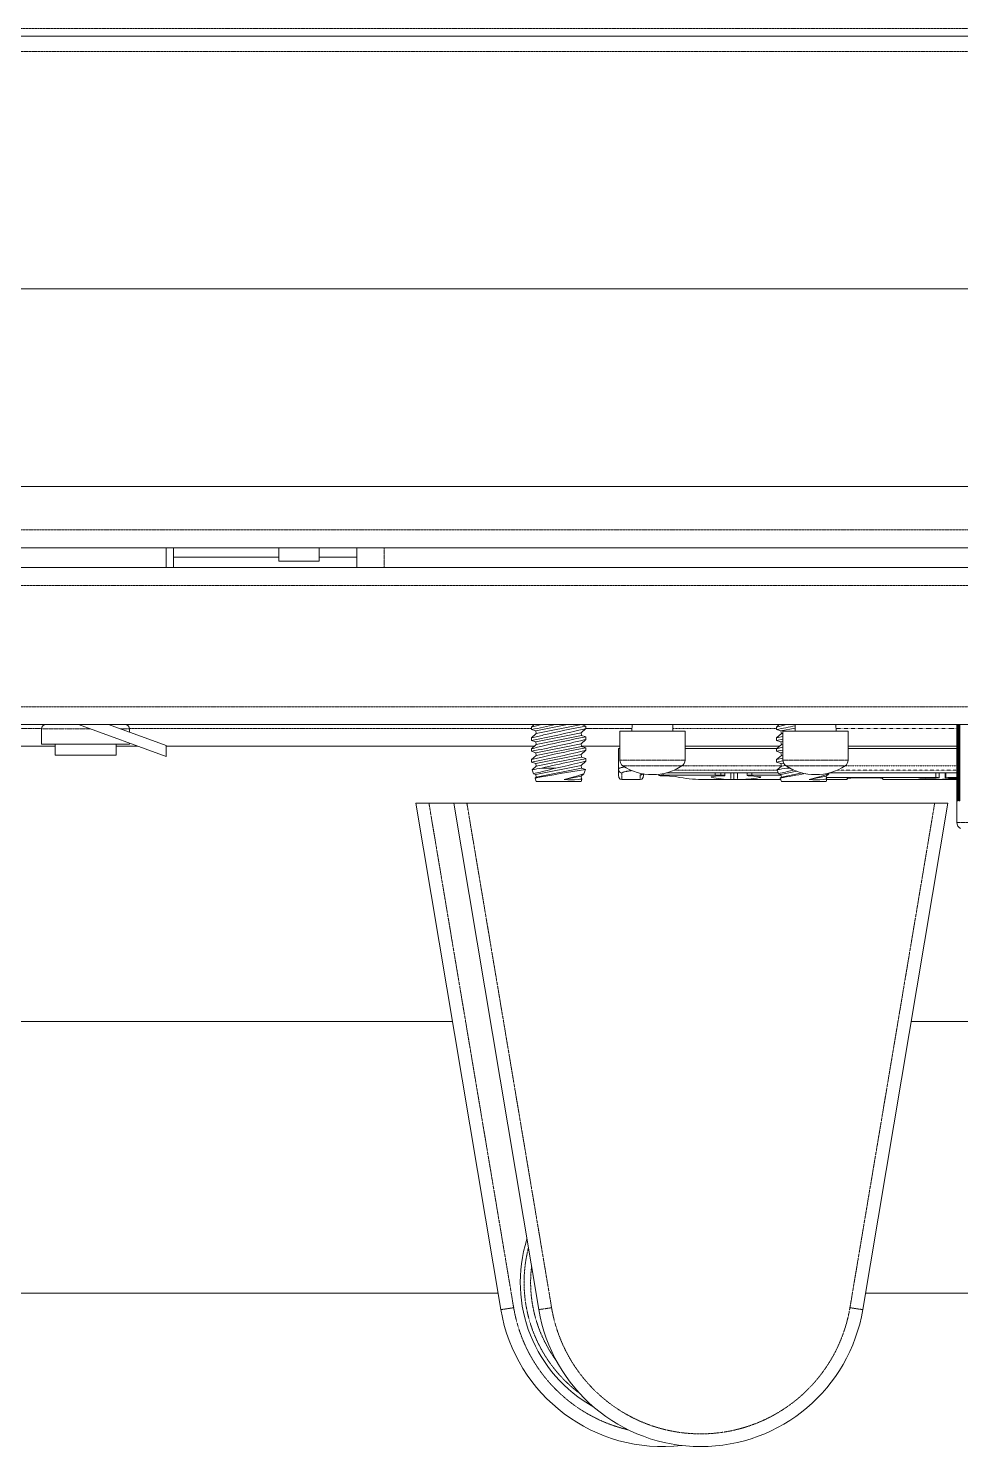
# Model space of a CAD drawing. Header units: millimetres. Extents: x 60499 to 556746, y 248297 to 497145.
# Drawn here: x 336745 to 340345, y 472397 to 477875 of the extents above; entities that cross this region are included whole.
import ezdxf

# ---------------------------------------------------------------- set-up
doc = ezdxf.new("R2010")
doc.units = ezdxf.units.MM
doc.linetypes.add('PHANTOM', pattern=[20, 10, -2, 2, -2, 2, -2])

msp = doc.modelspace()

# ---------------------------------------------------------------- linework, layer by layer
at = {"color": 7, "linetype": 'PHANTOM', "lineweight": 13, "ltscale": 0.03937}
for p, q in [((352056.7, 477874.7), (328928, 477874.7)), ((328954.1, 477785.2), (352030.7, 477785.2)), ((346819.7, 475937.6), (334219.8, 475937.6)), ((328552.3, 475723), (352487.2, 475723)), ((328132.4, 475254.4), (352907.1, 475254.4)), ((337135.2, 475171), (338687.9, 475171)), ((338291.8, 474881.8), (338619, 472933.5)), ((338438.3, 474881.8), (338765.5, 472933.5)), ((340245, 474881.8), (339917.8, 472933.5))]:
    msp.add_line(p, q, dxfattribs=at)
at = {"color": 7, "lineweight": 13, "ltscale": 0.03937}
for p, q in [((328928, 477844.9), (352056.7, 477844.9)), ((328300.4, 476868.9), (352655.2, 476868.9)), ((328300.4, 476104.7), (352655.2, 476104.7)), ((346819.7, 475868.3), (334219.8, 475868.3)), ((328552.3, 475791.8), (352487.2, 475791.8)), ((328132.4, 475185.5), (352907.1, 475185.5)), ((337277.2, 475102.1), (338699.1, 475102.1)), ((338240.9, 474881.8), (338569.4, 472926.2)), ((338387.3, 474881.8), (338715.8, 472926.2)), ((338438.3, 474881.8), (340245, 474881.8)), ((340295.9, 474881.8), (339967.5, 472926.2)), ((338382.5, 474038.8), (335918.7, 474038.8)), ((340917.2, 474038.8), (340154.4, 474038.8)), ((338558.8, 472989), (329155.5, 472989)), ((341093.5, 472989), (339978, 472989))]:
    msp.add_line(p, q, dxfattribs=at)
at = {"color": 7, "lineweight": 13, "ltscale": 0.002275}
for p, q in [((337277.2, 475791.8), (337277.2, 475868.3)), ((337305.3, 475791.8), (337305.3, 475868.3)), ((338013.7, 475791.8), (338013.7, 475868.3))]:
    msp.add_line(p, q, dxfattribs=at)
at = {"color": 7, "lineweight": 13, "ltscale": 0.012117}
msp.add_line((337712.4, 475832.5), (337305.3, 475832.5), dxfattribs=at)
at = {"color": 7, "lineweight": 13, "ltscale": 0.00155}
for p, q in [((337712.4, 475816.2), (337712.4, 475868.3)), ((337867.7, 475816.2), (337867.7, 475868.3)), ((337868.3, 475816.2), (337868.3, 475868.3))]:
    msp.add_line(p, q, dxfattribs=at)
at = {"color": 7, "lineweight": 13, "ltscale": 0.004625}
msp.add_line((337867.7, 475816.2), (337712.4, 475816.2), dxfattribs=at)
at = {"color": 7, "lineweight": 13, "ltscale": 1.59196e-05}
msp.add_line((337868.3, 475816.2), (337867.8, 475816.2), dxfattribs=at)
at = {"color": 7, "lineweight": 13, "ltscale": 0.004329}
msp.add_line((338013.7, 475832.5), (337868.3, 475832.5), dxfattribs=at)
at = {"color": 7, "linetype": 'PHANTOM', "lineweight": 13, "ltscale": 0.002275}
msp.add_line((338118.7, 475791.8), (338118.7, 475868.3), dxfattribs=at)
at = {"color": 7, "linetype": 'PHANTOM', "lineweight": 13, "ltscale": 0.003424}
msp.add_line((336681.1, 475171), (336796.1, 475171), dxfattribs=at)
at = {"color": 7, "linetype": 'PHANTOM', "lineweight": 13, "ltscale": 0.002629}
msp.add_line((336796, 475169), (336884.3, 475169), dxfattribs=at)
at = {"color": 7, "lineweight": 13, "ltscale": 0.001758}
msp.add_line((336796, 475169), (336796, 475109.9), dxfattribs=at)
at = {"color": 7, "linetype": 'PHANTOM', "lineweight": 13, "ltscale": 0.002969}
msp.add_line((336884.3, 475169), (336984, 475169), dxfattribs=at)
at = {"color": 7, "lineweight": 13, "ltscale": 0.010725}
msp.add_line((337277.2, 475062.3), (336938.7, 475185.5), dxfattribs=at)
at = {"color": 7, "lineweight": 13, "ltscale": 0.00707}
msp.add_line((337277.2, 475104.3), (337054, 475185.5), dxfattribs=at)
at = {"color": 7, "linetype": 'PHANTOM', "lineweight": 13, "ltscale": 0.001067}
msp.add_line((337099.4, 475169), (337135.3, 475169), dxfattribs=at)
at = {"color": 7, "lineweight": 13, "ltscale": 0.000388438}
msp.add_line((337135.3, 475169), (337135.3, 475155.9), dxfattribs=at)
at = {"color": 7, "lineweight": 13, "ltscale": 0.000417473}
for p, q in [((338698.4, 475185.5), (338687.8, 475176.2)), ((339644.9, 475185.5), (339634.3, 475176.2))]:
    msp.add_line(p, q, dxfattribs=at)
at = {"color": 7, "lineweight": 13, "ltscale": 0.000287274}
for p, q in [((338687.8, 475176.2), (338687.8, 475166.6)), ((338897.8, 475180), (338897.8, 475170.3)), ((339634.3, 475176.2), (339634.3, 475166.6)), ((338687.8, 475134.2), (338687.8, 475124.6)), ((339634.3, 475134.2), (339634.3, 475124.6)), ((338687.8, 475092.2), (338687.8, 475082.6)), ((339634.3, 475092.2), (339634.3, 475082.6))]:
    msp.add_line(p, q, dxfattribs=at)
at = {"color": 7, "lineweight": 13, "ltscale": 0.000522491}
for p, q in [((338704.5, 475160.9), (338687.8, 475166.6)), ((338881.2, 475185.6), (338897.8, 475180)), ((339650.9, 475160.9), (339634.3, 475166.6)), ((338704.5, 475119), (338687.8, 475124.6)), ((339650.9, 475119), (339634.3, 475124.6)), ((338704.5, 475077), (338687.8, 475082.6)), ((339650.9, 475077), (339634.3, 475082.6))]:
    msp.add_line(p, q, dxfattribs=at)
at = {"color": 7, "lineweight": 13, "ltscale": 0.003725}
msp.add_line((338827.2, 475185.5), (338704.5, 475160.9), dxfattribs=at)
at = {"color": 7, "lineweight": 13, "ltscale": 0.000312445}
for p, q in [((338706.5, 475150.7), (338704.5, 475160.9)), ((339653, 475150.7), (339650.9, 475160.9)), ((338706.5, 475108.7), (338704.5, 475119)), ((338881.2, 475143.6), (338879.1, 475153.9)), ((339653, 475108.7), (339650.9, 475119)), ((338706.5, 475066.7), (338704.5, 475077)), ((339653, 475066.7), (339650.9, 475077)), ((338881.2, 474975.6), (338879.1, 474985.9))]:
    msp.add_line(p, q, dxfattribs=at)
at = {"color": 7, "lineweight": 13, "ltscale": 0.005287}
msp.add_line((338880.7, 475185.5), (338706.5, 475150.7), dxfattribs=at)
at = {"color": 7, "lineweight": 13, "ltscale": 0.000740512}
for p, q in [((338879.1, 475153.9), (338897.8, 475170.3)), ((338706.5, 475150.7), (338687.8, 475134.2)), ((338706.5, 475108.7), (338687.8, 475092.2)), ((339653, 475150.7), (339634.3, 475134.2)), ((339653, 475108.7), (339634.3, 475092.2))]:
    msp.add_line(p, q, dxfattribs=at)
at = {"color": 7, "lineweight": 13, "ltscale": 0.000250258}
for p, q in [((338889.6, 475168.3), (338897.8, 475170.3)), ((338889.6, 475126.3), (338897.8, 475128.3)), ((338889.6, 475084.3), (338897.8, 475086.3))]:
    msp.add_line(p, q, dxfattribs=at)
at = {"color": 7, "linetype": 'PHANTOM', "lineweight": 13, "ltscale": 0.005306}
msp.add_line((338897.8, 475171), (339076.1, 475171), dxfattribs=at)
at = {"color": 7, "lineweight": 13, "ltscale": 0.003343}
for p, q in [((339029.1, 475160.3), (339029.1, 475048)), ((339281, 475160.3), (339281, 475048)), ((339658.9, 475160.3), (339658.9, 475048)), ((339910.9, 475160.3), (339910.9, 475048))]:
    msp.add_line(p, q, dxfattribs=at)
at = {"color": 7, "lineweight": 13, "ltscale": 0.0075}
for p, q in [((339281, 475160.3), (339029.1, 475160.3)), ((339910.9, 475160.3), (339658.9, 475160.3))]:
    msp.add_line(p, q, dxfattribs=at)
at = {"color": 7, "lineweight": 13, "ltscale": 0.000749992}
for p, q in [((339076.2, 475185.5), (339076, 475160.3)), ((339233.9, 475185.5), (339234.1, 475160.3)), ((339706, 475185.5), (339705.8, 475160.3)), ((339863.8, 475185.5), (339864, 475160.3))]:
    msp.add_line(p, q, dxfattribs=at)
at = {"color": 7, "linetype": 'PHANTOM', "lineweight": 13, "ltscale": 0.011916}
msp.add_line((339234, 475171), (339634.3, 475171), dxfattribs=at)
at = {"color": 7, "lineweight": 13, "ltscale": 0.001668}
msp.add_line((339705.9, 475171.9), (339650.9, 475160.9), dxfattribs=at)
at = {"color": 7, "lineweight": 13, "ltscale": 0.000140906}
msp.add_line((339705.8, 475161.2), (339701.2, 475160.3), dxfattribs=at)
at = {"color": 7, "linetype": 'PHANTOM', "lineweight": 13, "ltscale": 0.013899}
msp.add_line((339863.9, 475171), (340330.8, 475171), dxfattribs=at)
at = {"color": 7, "lineweight": 13, "ltscale": 0.00875}
for p, q in [((340330.8, 474891.5), (340330.8, 475185.5)), ((340331.2, 474891.5), (340331.2, 475185.5)), ((340332.6, 474891.5), (340332.6, 475185.5)), ((340334.9, 474891.5), (340334.9, 475185.5)), ((340338.1, 474891.5), (340338.1, 475185.5)), ((340342.2, 474891.5), (340342.2, 475185.5))]:
    msp.add_line(p, q, dxfattribs=at)
at = {"color": 7, "lineweight": 13, "ltscale": 0.004993}
msp.add_line((336679.9, 475102.1), (336847.6, 475102.1), dxfattribs=at)
at = {"color": 7, "lineweight": 13, "ltscale": 0.002629}
msp.add_line((336796, 475109.9), (336884.3, 475109.9), dxfattribs=at)
at = {"color": 7, "lineweight": 13, "ltscale": 0.00125}
for p, q in [((336847.6, 475109.9), (336847.6, 475067.9)), ((337083.6, 475109.9), (337083.6, 475067.9)), ((337277.2, 475062.3), (337277.2, 475104.3))]:
    msp.add_line(p, q, dxfattribs=at)
at = {"color": 7, "lineweight": 13, "ltscale": 0.007471}
msp.add_line((336884.3, 475109.9), (337135.3, 475109.9), dxfattribs=at)
at = {"color": 7, "lineweight": 13, "ltscale": 0.002499}
msp.add_line((337083.6, 475102.1), (337167.6, 475102.1), dxfattribs=at)
at = {"color": 7, "lineweight": 13, "ltscale": 0.000119667}
msp.add_line((337135.3, 475113.9), (337135.3, 475109.9), dxfattribs=at)
at = {"color": 7, "lineweight": 13, "ltscale": 0.005302}
for p, q in [((338879.1, 475153.9), (338704.5, 475119)), ((338879.1, 475111.9), (338704.5, 475077)), ((338881.2, 475143.6), (338706.5, 475108.7)), ((338881.2, 475101.6), (338706.5, 475066.7)), ((338879.1, 475069.9), (338704.5, 475035)), ((338881.2, 475059.6), (338706.5, 475024.7)), ((338879.1, 475027.9), (338704.5, 474993)), ((338881.2, 475017.6), (338706.5, 474982.7))]:
    msp.add_line(p, q, dxfattribs=at)
at = {"color": 7, "lineweight": 13, "ltscale": 0.000740433}
for p, q in [((338879.1, 475111.9), (338897.8, 475128.3)), ((338706.5, 475066.7), (338687.8, 475050.3)), ((338879.1, 475069.9), (338897.8, 475086.3)), ((339653, 475066.7), (339634.3, 475050.3)), ((338879.1, 475027.9), (338897.8, 475044.3))]:
    msp.add_line(p, q, dxfattribs=at)
at = {"color": 7, "lineweight": 13, "ltscale": 0.000312563}
for p, q in [((338881.2, 475101.6), (338879.1, 475111.9)), ((338881.2, 475059.6), (338879.1, 475069.9)), ((338706.5, 475024.7), (338704.5, 475035)), ((338706.5, 474982.7), (338704.5, 474993)), ((338881.2, 475017.6), (338879.1, 475027.9)), ((339653, 475024.7), (339650.9, 475035)), ((339653, 474982.7), (339650.9, 474993))]:
    msp.add_line(p, q, dxfattribs=at)
at = {"color": 7, "lineweight": 13, "ltscale": 0.004406}
msp.add_line((338881.1, 475102.1), (339029.1, 475102.1), dxfattribs=at)
at = {"color": 7, "lineweight": 13, "ltscale": 0.000522453}
for p, q in [((338881.2, 475143.6), (338897.8, 475138)), ((338881.2, 475101.6), (338897.8, 475096)), ((338881.2, 475059.6), (338897.8, 475054)), ((338704.5, 475035), (338687.8, 475040.6)), ((339650.9, 475035), (339634.3, 475040.6))]:
    msp.add_line(p, q, dxfattribs=at)
at = {"color": 7, "lineweight": 13, "ltscale": 0.000287394}
for p, q in [((338897.8, 475138), (338897.8, 475128.3)), ((338687.8, 475050.3), (338687.8, 475040.6)), ((338897.8, 475096), (338897.8, 475086.3)), ((338897.8, 475054), (338897.8, 475044.3)), ((339634.3, 475050.3), (339634.3, 475040.6))]:
    msp.add_line(p, q, dxfattribs=at)
at = {"color": 7, "lineweight": 13, "ltscale": 0.010853}
msp.add_line((339281, 475102.1), (339645.6, 475102.1), dxfattribs=at)
at = {"color": 7, "lineweight": 13, "ltscale": 0.000754104}
for p, q in [((339658.9, 475140.2), (339634.3, 475134.2)), ((339658.9, 475098.2), (339634.3, 475092.2))]:
    msp.add_line(p, q, dxfattribs=at)
at = {"color": 7, "lineweight": 13, "ltscale": 0.000746322}
for p, q in [((339634.3, 475124.6), (339658.9, 475129.4)), ((339634.3, 475082.6), (339658.9, 475087.4))]:
    msp.add_line(p, q, dxfattribs=at)
at = {"color": 7, "lineweight": 13, "ltscale": 0.000242486}
for p, q in [((339658.9, 475120.6), (339650.9, 475119)), ((339658.9, 475078.6), (339650.9, 475077))]:
    msp.add_line(p, q, dxfattribs=at)
at = {"color": 7, "lineweight": 13, "ltscale": 0.000180003}
msp.add_line((339658.9, 475151.8), (339653, 475150.7), dxfattribs=at)
at = {"color": 7, "lineweight": 13, "ltscale": 0.000180027}
for p, q in [((339658.9, 475109.8), (339653, 475108.7)), ((339658.9, 475067.9), (339653, 475066.7))]:
    msp.add_line(p, q, dxfattribs=at)
at = {"color": 7, "lineweight": 13, "ltscale": 0.0125}
for p, q in [((339910.9, 475102.1), (340330.8, 475102.1)), ((340330.8, 475093.7), (339910.9, 475093.7))]:
    msp.add_line(p, q, dxfattribs=at)
at = {"color": 7, "lineweight": 13, "ltscale": 0.001829}
msp.add_line((336847.6, 475067.9), (336909.1, 475067.9), dxfattribs=at)
at = {"color": 7, "lineweight": 13, "ltscale": 0.005196}
msp.add_line((336909.1, 475067.9), (337083.6, 475067.9), dxfattribs=at)
at = {"color": 7, "lineweight": 13, "ltscale": 0.000155922}
msp.add_line((339023.8, 475093.7), (339029.1, 475093.7), dxfattribs=at)
at = {"color": 7, "lineweight": 13, "ltscale": 0.002354}
msp.add_line((339023.8, 475014.7), (339023.8, 475093.7), dxfattribs=at)
at = {"color": 7, "linetype": 'PHANTOM', "lineweight": 13, "ltscale": 0.0075}
for p, q in [((339029.1, 475048), (339281, 475048)), ((339658.9, 475048), (339910.9, 475048))]:
    msp.add_line(p, q, dxfattribs=at)
at = {"color": 7, "lineweight": 13, "ltscale": 0.010569}
msp.add_line((339636.1, 475093.7), (339281, 475093.7), dxfattribs=at)
at = {"color": 7, "lineweight": 13, "ltscale": 0.000754075}
msp.add_line((339658.9, 475056.2), (339634.3, 475050.3), dxfattribs=at)
at = {"color": 7, "lineweight": 13, "ltscale": 0.000636867}
for p, q in [((338706.5, 475024.7), (338690.5, 475010.6)), ((339653, 475024.7), (339636.9, 475010.6))]:
    msp.add_line(p, q, dxfattribs=at)
at = {"color": 7, "lineweight": 13, "ltscale": 0.000463616}
for p, q in [((338695.8, 474995.9), (338690.5, 475010.6)), ((339642.3, 474995.9), (339636.9, 475010.6))]:
    msp.add_line(p, q, dxfattribs=at)
at = {"color": 7, "lineweight": 13, "ltscale": 0.000272952}
for p, q in [((338704.5, 474993), (338695.8, 474995.9)), ((339650.9, 474993), (339642.3, 474995.9))]:
    msp.add_line(p, q, dxfattribs=at)
at = {"color": 7, "lineweight": 13, "ltscale": 0.001633}
msp.add_line((338727.2, 475017.7), (338782, 475017.7), dxfattribs=at)
at = {"color": 7, "lineweight": 13, "ltscale": 0.000624543}
msp.add_line((338877.4, 475039.4), (338897.8, 475044.3), dxfattribs=at)
at = {"color": 7, "lineweight": 13, "ltscale": 0.000413924}
for p, q in [((338879.1, 474985.9), (338889.6, 474995.1)), ((339825.6, 474985.9), (339836, 474995.1))]:
    msp.add_line(p, q, dxfattribs=at)
at = {"color": 7, "lineweight": 13, "ltscale": 0.000463979}
msp.add_line((338881.2, 475017.6), (338895.9, 475012.6), dxfattribs=at)
at = {"color": 7, "lineweight": 13, "ltscale": 0.000555158}
msp.add_line((338889.6, 474995.1), (338895.9, 475012.6), dxfattribs=at)
at = {"color": 7, "lineweight": 13, "ltscale": 0.000741073}
msp.add_line((339023.8, 474989.8), (339023.8, 475014.7), dxfattribs=at)
at = {"color": 7, "linetype": 'PHANTOM', "lineweight": 13, "ltscale": 0.000743596}
msp.add_line((339036.9, 474973), (339036.9, 474998), dxfattribs=at)
at = {"color": 7, "linetype": 'PHANTOM', "lineweight": 13, "ltscale": 0.003393}
for p, q in [((339041.1, 475026), (339155, 475026)), ((339155, 475026), (339269, 475026)), ((339670.9, 475026), (339784.9, 475026)), ((339784.9, 475026), (339898.9, 475026))]:
    msp.add_line(p, q, dxfattribs=at)
at = {"color": 7, "lineweight": 13, "ltscale": 5.24892e-06}
msp.add_line((339120.8, 474995), (339121, 474995.1), dxfattribs=at)
at = {"color": 7, "lineweight": 13, "ltscale": 0.000150065}
msp.add_line((339120.8, 474994.8), (339120.8, 474989.8), dxfattribs=at)
at = {"color": 7, "lineweight": 13, "ltscale": 0.000151386}
msp.add_line((339180.3, 474988.8), (339180.3, 474993.8), dxfattribs=at)
at = {"color": 7, "linetype": 'PHANTOM', "lineweight": 13, "ltscale": 0.000184187}
msp.add_line((339195.9, 474990.1), (339195.9, 474996.3), dxfattribs=at)
at = {"color": 7, "lineweight": 13, "ltscale": 0.012821}
msp.add_line((339640.9, 474999.7), (339210.2, 474999.7), dxfattribs=at)
at = {"color": 7, "linetype": 'PHANTOM', "lineweight": 13, "ltscale": 0.01281}
msp.add_line((339640.9, 474999.8), (339210.5, 474999.8), dxfattribs=at)
at = {"color": 7, "linetype": 'PHANTOM', "lineweight": 13, "ltscale": 0.011837}
msp.add_line((339239.5, 475010.1), (339637.1, 475010.1), dxfattribs=at)
at = {"color": 7, "linetype": 'PHANTOM', "lineweight": 13, "ltscale": 0.011385}
msp.add_line((339270.1, 475026.7), (339652.6, 475026.7), dxfattribs=at)
at = {"color": 7, "lineweight": 13, "ltscale": 0.000282228}
msp.add_line((339397.4, 474999.7), (339397.4, 474990.2), dxfattribs=at)
at = {"color": 7, "linetype": 'PHANTOM', "lineweight": 13, "ltscale": 0.00028451}
msp.add_line((339419.4, 474990.1), (339419.4, 474999.7), dxfattribs=at)
at = {"color": 7, "lineweight": 13, "ltscale": 0.000321155}
msp.add_line((339434.7, 474988.9), (339434.7, 474999.7), dxfattribs=at)
at = {"color": 7, "linetype": 'PHANTOM', "lineweight": 13, "ltscale": 0.000809677}
msp.add_line((339458, 474972.5), (339458, 474999.7), dxfattribs=at)
at = {"color": 7, "lineweight": 13, "ltscale": 0.000526729}
msp.add_line((339469.7, 474999.7), (339469.7, 474982), dxfattribs=at)
at = {"color": 7, "linetype": 'PHANTOM', "lineweight": 13, "ltscale": 0.000792976}
msp.add_line((339483.7, 474973.1), (339483.7, 474999.7), dxfattribs=at)
at = {"color": 7, "lineweight": 13, "ltscale": 0.000321996}
msp.add_line((339520.4, 474988.9), (339520.4, 474999.7), dxfattribs=at)
at = {"color": 7, "linetype": 'PHANTOM', "lineweight": 13, "ltscale": 0.00028391}
msp.add_line((339538.5, 474990.2), (339538.5, 474999.7), dxfattribs=at)
at = {"color": 7, "lineweight": 13, "ltscale": 0.000749585}
msp.add_line((339634.3, 475040.6), (339659, 475045.4), dxfattribs=at)
at = {"color": 7, "lineweight": 13, "ltscale": 0.000315131}
msp.add_line((339661.3, 475037.1), (339650.9, 475035), dxfattribs=at)
at = {"color": 7, "lineweight": 13, "ltscale": 0.001864}
msp.add_line((339712.3, 475005.3), (339650.9, 474993), dxfattribs=at)
at = {"color": 7, "lineweight": 13, "ltscale": 0.000469074}
msp.add_line((339668.5, 475027.8), (339653, 475024.7), dxfattribs=at)
at = {"color": 7, "lineweight": 13, "ltscale": 0.002439}
msp.add_line((339733.3, 474998.8), (339653, 474982.7), dxfattribs=at)
at = {"color": 7, "lineweight": 13, "ltscale": 0.00023924}
msp.add_line((339681.5, 475019.6), (339673.7, 475017.7), dxfattribs=at)
at = {"color": 7, "lineweight": 13, "ltscale": 0.000331248}
msp.add_line((339673.7, 475017.7), (339684.8, 475017.7), dxfattribs=at)
at = {"color": 7, "lineweight": 13, "ltscale": 0.000158556}
msp.add_line((339700.1, 475010.2), (339695, 475008.9), dxfattribs=at)
at = {"color": 7, "lineweight": 13, "ltscale": 0.000123764}
msp.add_line((339836, 474995.1), (339837.5, 474999), dxfattribs=at)
at = {"color": 7, "lineweight": 13, "ltscale": 0.014608}
msp.add_line((340330.8, 474999.7), (339840.1, 474999.7), dxfattribs=at)
at = {"color": 7, "linetype": 'PHANTOM', "lineweight": 13, "ltscale": 0.014598}
msp.add_line((340330.8, 474999.8), (339840.4, 474999.8), dxfattribs=at)
at = {"color": 7, "linetype": 'PHANTOM', "lineweight": 13, "ltscale": 0.013736}
msp.add_line((339869.4, 475010.1), (340330.8, 475010.1), dxfattribs=at)
at = {"color": 7, "linetype": 'PHANTOM', "lineweight": 13, "ltscale": 0.012824}
msp.add_line((339900, 475026.7), (340330.8, 475026.7), dxfattribs=at)
at = {"color": 7, "lineweight": 13, "ltscale": 9.03513e-05}
msp.add_line((340249.6, 474999.7), (340249.6, 474996.7), dxfattribs=at)
at = {"color": 7, "lineweight": 13, "ltscale": 0.000473984}
msp.add_line((340249.6, 474996.7), (340249.6, 474980.7), dxfattribs=at)
at = {"color": 7, "linetype": 'PHANTOM', "lineweight": 13, "ltscale": 0.00057647}
msp.add_line((340262.3, 474980.3), (340262.3, 474999.7), dxfattribs=at)
at = {"color": 7, "lineweight": 13, "ltscale": 0.000583318}
msp.add_line((340262.7, 474980.1), (340262.7, 474999.7), dxfattribs=at)
at = {"color": 7, "lineweight": 13, "ltscale": 0.000587523}
msp.add_line((340286.1, 474980), (340286.1, 474999.7), dxfattribs=at)
at = {"color": 7, "linetype": 'PHANTOM', "lineweight": 13, "ltscale": 0.00057671}
msp.add_line((340288.4, 474980.3), (340288.4, 474999.7), dxfattribs=at)
at = {"color": 7, "lineweight": 13, "ltscale": 0.000177993}
for p, q in [((338706.5, 474982.7), (338702, 474978.7)), ((339653, 474982.7), (339648.5, 474978.7))]:
    msp.add_line(p, q, dxfattribs=at)
at = {"color": 7, "lineweight": 13, "ltscale": 0.000390868}
for p, q in [((338706.5, 474966.4), (338702, 474978.7)), ((339653, 474966.4), (339648.5, 474978.7))]:
    msp.add_line(p, q, dxfattribs=at)
at = {"color": 7, "lineweight": 13, "ltscale": 0.005138}
for p, q in [((338706.5, 474966.4), (338879.1, 474966.4)), ((339653, 474966.4), (339825.6, 474966.4))]:
    msp.add_line(p, q, dxfattribs=at)
at = {"color": 7, "lineweight": 13, "ltscale": 0.001966}
for p, q in [((338879.1, 474985.9), (338814.3, 474973)), ((339825.6, 474985.9), (339760.8, 474973))]:
    msp.add_line(p, q, dxfattribs=at)
at = {"color": 7, "lineweight": 13, "ltscale": 0.000403987}
for p, q in [((338881.2, 474975.6), (338867.9, 474973)), ((339827.6, 474975.6), (339814.3, 474973))]:
    msp.add_line(p, q, dxfattribs=at)
at = {"color": 7, "lineweight": 13, "ltscale": 0.000435861}
msp.add_line((338867.9, 474973), (338882.3, 474975.2), dxfattribs=at)
at = {"color": 7, "lineweight": 13, "ltscale": 0.000279884}
for p, q in [((338879.1, 474966.4), (338882.3, 474975.2)), ((339825.6, 474966.4), (339828.8, 474975.2))]:
    msp.add_line(p, q, dxfattribs=at)
at = {"color": 7, "lineweight": 13, "ltscale": 3.63702e-05}
msp.add_line((338881.2, 474975.6), (338882.3, 474975.2), dxfattribs=at)
at = {"color": 7, "lineweight": 13, "ltscale": 0.002109}
msp.add_line((339107.7, 474973), (339036.9, 474973), dxfattribs=at)
at = {"color": 7, "linetype": 'PHANTOM', "lineweight": 13, "ltscale": 0.000517838}
msp.add_line((339107.7, 474990.4), (339107.7, 474973), dxfattribs=at)
at = {"color": 7, "lineweight": 13, "ltscale": 0.000221208}
msp.add_line((339195.9, 474990.1), (339188.5, 474989.9), dxfattribs=at)
at = {"color": 7, "lineweight": 13, "ltscale": 0.005341}
msp.add_line((339397.4, 474990.2), (339218, 474990.2), dxfattribs=at)
at = {"color": 7, "lineweight": 13, "ltscale": 0.003243}
msp.add_line((339466.4, 474973), (339357.4, 474973), dxfattribs=at)
at = {"color": 7, "lineweight": 13, "ltscale": 4.49353e-05}
msp.add_line((339382.6, 474983.4), (339382.6, 474981.9), dxfattribs=at)
at = {"color": 7, "lineweight": 13, "ltscale": 0.000213106}
msp.add_line((339426.6, 474989.9), (339419.4, 474990.1), dxfattribs=at)
at = {"color": 7, "lineweight": 13, "ltscale": 1.02154e-05}
msp.add_line((339458, 474973.1), (339457.6, 474973.1), dxfattribs=at)
at = {"color": 7, "lineweight": 13, "ltscale": 0.000250673}
msp.add_line((339466.4, 474973), (339458, 474973.1), dxfattribs=at)
at = {"color": 7, "lineweight": 13, "ltscale": 9.67192e-05}
msp.add_line((339469.6, 474973), (339466.4, 474973), dxfattribs=at)
at = {"color": 7, "lineweight": 13, "ltscale": 3.82441e-05}
msp.add_line((339469.7, 474982), (339469.6, 474980.7), dxfattribs=at)
at = {"color": 7, "lineweight": 13, "ltscale": 0.000230684}
msp.add_line((339469.6, 474980.7), (339469.6, 474973), dxfattribs=at)
at = {"color": 7, "lineweight": 13, "ltscale": 0.000110746}
msp.add_line((339473.4, 474973), (339469.6, 474973), dxfattribs=at)
at = {"color": 7, "lineweight": 13, "ltscale": 0.000290768}
msp.add_line((339483.1, 474973.1), (339473.4, 474973), dxfattribs=at)
at = {"color": 7, "lineweight": 13, "ltscale": 0.004645}
msp.add_line((339629.4, 474973), (339473.4, 474973), dxfattribs=at)
at = {"color": 7, "lineweight": 13, "ltscale": 1.80238e-05}
msp.add_line((339483.7, 474973.1), (339483.1, 474973.1), dxfattribs=at)
at = {"color": 7, "lineweight": 13, "ltscale": 5.22656e-05}
msp.add_line((339540.3, 474990.2), (339538.5, 474990.2), dxfattribs=at)
at = {"color": 7, "lineweight": 13, "ltscale": 0.001243}
msp.add_line((339582.1, 474990.2), (339540.3, 474990.2), dxfattribs=at)
at = {"color": 7, "lineweight": 13, "ltscale": 0.000115823}
msp.add_line((339568, 474984.6), (339568, 474980.7), dxfattribs=at)
at = {"color": 7, "lineweight": 13, "ltscale": 4.74584e-05}
msp.add_line((339572.5, 474983.5), (339572.5, 474981.9), dxfattribs=at)
at = {"color": 7, "lineweight": 13, "ltscale": 0.002068}
msp.add_line((339651.5, 474990.2), (339582.1, 474990.2), dxfattribs=at)
at = {"color": 7, "lineweight": 13, "ltscale": 0.000435831}
msp.add_line((339814.3, 474973), (339828.8, 474975.2), dxfattribs=at)
at = {"color": 7, "lineweight": 13, "ltscale": 0.000312451}
msp.add_line((339827.6, 474975.6), (339825.6, 474985.9), dxfattribs=at)
at = {"color": 7, "lineweight": 13, "ltscale": 0.012592}
msp.add_line((340249.6, 474980.8), (339826.6, 474980.8), dxfattribs=at)
at = {"color": 7, "lineweight": 13, "ltscale": 3.63418e-05}
msp.add_line((339827.6, 474975.6), (339828.8, 474975.2), dxfattribs=at)
at = {"color": 7, "lineweight": 13, "ltscale": 0.002342}
msp.add_line((339906.6, 474973), (339828, 474973), dxfattribs=at)
at = {"color": 7, "linetype": 'PHANTOM', "lineweight": 13, "ltscale": 5.74307e-05}
msp.add_line((339906.4, 474976.8), (339906.4, 474974.8), dxfattribs=at)
at = {"color": 7, "lineweight": 13, "ltscale": 6.62668e-06}
msp.add_line((339906.4, 474974.8), (339906.5, 474974.6), dxfattribs=at)
at = {"color": 7, "lineweight": 13, "ltscale": 4.97761e-05}
msp.add_line((339906.5, 474974.6), (339906.6, 474973), dxfattribs=at)
at = {"color": 7, "lineweight": 13, "ltscale": 1.13386e-05}
msp.add_line((339906.6, 474973), (339906.7, 474973.3), dxfattribs=at)
at = {"color": 7, "lineweight": 13, "ltscale": 6.71627e-05}
msp.add_line((339906.7, 474976.9), (339906.7, 474974.6), dxfattribs=at)
at = {"color": 7, "lineweight": 13, "ltscale": 0.00151}
msp.add_line((339950.3, 474979.4), (340001, 474979.4), dxfattribs=at)
at = {"color": 7, "lineweight": 13, "ltscale": 8.02588e-05}
msp.add_line((340044.4, 474976.8), (340044.4, 474974.1), dxfattribs=at)
at = {"color": 7, "lineweight": 13, "ltscale": 0.008513}
msp.add_line((340330.8, 474973), (340044.8, 474973), dxfattribs=at)
at = {"color": 7, "lineweight": 13, "ltscale": 1.40761e-05}
msp.add_line((340182.9, 474973.1), (340183.4, 474973.2), dxfattribs=at)
at = {"color": 7, "linetype": 'PHANTOM', "lineweight": 13, "ltscale": 3.23198e-05}
msp.add_line((340183.4, 474973.8), (340183.4, 474974.9), dxfattribs=at)
at = {"color": 7, "lineweight": 13, "ltscale": 5.74307e-05}
msp.add_line((340183.4, 474973), (340183.4, 474974.9), dxfattribs=at)
at = {"color": 7, "lineweight": 13, "ltscale": 1.69016e-05}
msp.add_line((340183.4, 474973.2), (340183.4, 474973.8), dxfattribs=at)
at = {"color": 7, "lineweight": 13, "ltscale": 5.51774e-06}
msp.add_line((340187.7, 474975.9), (340187.9, 474975.9), dxfattribs=at)
at = {"color": 7, "lineweight": 13, "ltscale": 8.7708e-05}
msp.add_line((340187.7, 474973), (340187.7, 474975.9), dxfattribs=at)
at = {"color": 7, "lineweight": 13, "ltscale": 0.001288}
msp.add_line((340187.9, 474975.9), (340231.1, 474978.3), dxfattribs=at)
at = {"color": 7, "lineweight": 13, "ltscale": 9.81047e-06}
msp.add_line((340256.6, 474979.4), (340256.9, 474979.5), dxfattribs=at)
at = {"color": 7, "lineweight": 13, "ltscale": 0.000488912}
msp.add_line((340329, 474980.8), (340312.6, 474980.8), dxfattribs=at)
at = {"color": 7, "lineweight": 13, "ltscale": 6.15157e-05}
msp.add_line((340327.1, 474978.7), (340327.1, 474976.7), dxfattribs=at)
at = {"color": 7, "lineweight": 13, "ltscale": 0.000111651}
msp.add_line((340330.8, 474977), (340327.1, 474976.7), dxfattribs=at)
at = {"color": 7, "lineweight": 13, "ltscale": 5.3586e-05}
msp.add_line((340330.8, 474980.8), (340329, 474980.8), dxfattribs=at)
at = {"color": 7, "lineweight": 13, "ltscale": 1.36969e-05}
msp.add_line((340331.2, 474891.5), (340330.8, 474891.5), dxfattribs=at)
at = {"color": 7, "lineweight": 13, "ltscale": 0.0025}
msp.add_line((340330.8, 474807.6), (340330.8, 474891.5), dxfattribs=at)
at = {"color": 7, "lineweight": 13, "ltscale": 6.8184e-05}
msp.add_line((340334.9, 474891.5), (340332.6, 474891.5), dxfattribs=at)
at = {"color": 7, "lineweight": 13, "ltscale": 0.000121349}
msp.add_line((340342.2, 474891.5), (340338.1, 474891.5), dxfattribs=at)
at = {"color": 7, "lineweight": 13, "ltscale": 0.001515}
msp.add_line((338291.8, 474881.8), (338240.9, 474881.8), dxfattribs=at)
at = {"color": 7, "lineweight": 13, "ltscale": 0.002844}
msp.add_line((338387.4, 474881.8), (338291.8, 474881.8), dxfattribs=at)
at = {"color": 7, "lineweight": 13, "ltscale": 0.001516}
for p, q in [((338438.3, 474881.8), (338387.3, 474881.8)), ((340245, 474881.8), (340295.9, 474881.8))]:
    msp.add_line(p, q, dxfattribs=at)
at = {"color": 7, "linetype": 'PHANTOM', "lineweight": 13, "ltscale": 0.005625}
msp.add_line((340519.7, 474807.6), (340330.8, 474807.6), dxfattribs=at)
at = {"color": 7, "linetype": 'PHANTOM', "lineweight": 13, "ltscale": 0.03937}
for points in [[(339047.1, 475022.2), (339029.2, 475018.3), (339024.7, 475016.2), (339023.9, 475015.2), (339023.8, 475014.7)], [(339023.8, 475014.7), (339025.3, 475007), (339029.3, 475001), (339035.1, 474998.1), (339036.9, 474998)], [(339075.6, 475007.9), (339059, 475005.8), (339046.1, 475003.1), (339038.5, 475000.1), (339037.4, 474999.1), (339037.1, 474998.7), (339036.9, 474998)], [(339120.3, 474995.2), (339109.4, 474992.1), (339108, 474991.1), (339107.7, 474990.4)]]:
    msp.add_lwpolyline(points, dxfattribs=at)
at = {"color": 7, "lineweight": 13, "ltscale": 0.03937}
for points in [[(339023.8, 474989.8), (339025.6, 474981.4), (339030.4, 474975.2), (339036.9, 474973)], [(339120.8, 474989.8), (339119.1, 474981.4), (339114.3, 474975.2), (339107.7, 474973)], [(339188.5, 474989.9), (339182.2, 474989.4), (339180.6, 474989), (339180.4, 474988.9), (339180.3, 474988.8), (339180.3, 474988.8), (339180.3, 474988.8)], [(339180.3, 474988.8), (339180.3, 474988.7), (339180.4, 474988.7), (339180.9, 474988.5), (339184.2, 474988.1), (339190.8, 474987.8)], [(339190.8, 474987.8), (339220.4, 474986.9), (339243.1, 474984.8), (339261.1, 474981.8)], [(339381.8, 474982.7), (339381.8, 474982.8), (339382, 474983.1), (339382.5, 474983.4), (339384, 474983.9), (339399, 474986), (339425.2, 474987.7)], [(339425.2, 474987.7), (339432.8, 474988.3), (339434.2, 474988.6), (339434.6, 474988.8), (339434.8, 474988.9), (339434.8, 474988.9)], [(339434.8, 474988.9), (339434.8, 474989), (339434.8, 474989), (339434.7, 474989), (339434.5, 474989.2), (339431.6, 474989.6), (339426.6, 474989.9)], [(339538.5, 474990.2), (339524.4, 474989.6), (339521.5, 474989.3), (339520.7, 474989.1), (339520.5, 474988.9), (339520.4, 474988.9)], [(339520.4, 474988.9), (339520.4, 474988.8), (339520.5, 474988.8), (339520.5, 474988.7), (339520.8, 474988.6), (339524.2, 474988.1), (339530, 474987.7)], [(339530, 474987.7), (339561.6, 474985.5), (339571.3, 474983.9), (339572.8, 474983.4), (339573.3, 474983.1), (339573.5, 474982.8), (339573.5, 474982.7)], [(339907.7, 474977.2), (339906.4, 474976.7), (339906, 474976.4), (339905.8, 474976.1)], [(339950.3, 474979.4), (339920.9, 474978.7), (339907.7, 474977.2)], [(340042.7, 474977.3), (340036.4, 474978.2), (340001, 474979.4)], [(340183.1, 474974.4), (340183.1, 474974.5), (340183.3, 474974.8), (340183.8, 474975.1), (340187.7, 474975.9)], [(340262.4, 474980.4), (340258.9, 474980.7), (340249.6, 474980.8)], [(340256.9, 474979.5), (340261.7, 474979.9), (340262.5, 474980), (340262.7, 474980.1), (340262.7, 474980.1), (340262.7, 474980.2)], [(340286.4, 474979.8), (340287.6, 474979.6), (340298, 474979.1)]]:
    msp.add_lwpolyline(points, dxfattribs=at)
for centre, radius, start, end in [((336812.5, 475169), 16.5, 90, 180), ((337118.7, 475169), 16.5, 0, 90), ((339519.5, 471809.7), 3467.7, 103.2226, 103.8758), ((337763.9, 479959.8), 4881.5, 280.9102, 282.0265), ((337894.6, 479278.9), 4229.4, 280.8103, 283.6077), ((339736.4, 470807.4), 4452.3, 100.8566, 103.0004), ((340465.9, 471809.7), 3467.7, 103.2226, 103.8758), ((338683.1, 480097), 5021.3, 280.9199, 281.7542), ((339540.7, 471680.1), 3557.8, 103.0914, 103.8695), ((337894.6, 479236.9), 4229.4, 280.8103, 283.6077), ((339540.7, 471638.1), 3557.8, 103.0914, 103.8695), ((339736.4, 470765.4), 4452.3, 100.8566, 103.0004), ((337894.6, 479194.9), 4229.4, 280.8103, 283.6077), ((339540.7, 471596.1), 3557.8, 103.0914, 103.8695), ((339736.4, 470723.4), 4452.3, 100.8566, 103.0004), ((339880.4, 469966.4), 5181.6, 100.9311, 101.611), ((339055.3, 475048), 26.2, 180, 237.1217), ((339254.8, 475048), 26.2, 302.8783, 360), ((339685.2, 475048), 26.2, 180, 237.1217), ((339884.6, 475048), 26.2, 302.8783, 360), ((339625.5, 470324.5), 4778.5, 100.8357, 101.2844), ((338093.7, 477560.7), 2634.5, 283.2116, 284.3921), ((339923.7, 468549.2), 6544.6, 99.03523, 100.75855), ((339648.1, 471086.3), 4037.9, 101.5813, 103.184), ((338104.8, 477513.3), 2585.8, 284.4142, 285.1832), ((337981.2, 478771.4), 3838.2, 282.044, 283.5038), ((338273.6, 476949), 2048.6, 285.3033, 287.4964), ((339155, 475202.3), 210, 237.1217, 270), ((339127.2, 474957.8), 37.8, 99.4886, 109.8555), ((339155, 475202.3), 210, 270, 302.8783), ((340572, 470324.5), 4778.5, 100.8357, 101.2844), ((339040.1, 477560.7), 2634.5, 283.2116, 284.3921), ((340652.6, 469746.8), 5327.4, 99.8144, 100.8635), ((339784.9, 475202.3), 210, 237.1217, 270), ((339220.1, 476949), 2048.6, 285.3033, 287.4964), ((339784.9, 475202.3), 210, 270, 302.8783), ((338840.6, 476061.6), 1089, 268.6182, 271.4349), ((339212.1, 473780), 1210.2, 89.7207, 90.7678), ((339357.6, 475505.4), 532.4, 259.5638, 269.9891), ((339382.9, 474983.1), 1.19, 201.8061, 258.9815), ((339467.4, 475376.2), 403.3, 257.8753, 268.6179), ((339406.1, 474133.9), 856.4, 89.1086, 90.5827), ((339473, 475563), 590, 271.0425, 279.2625), ((339567.3, 474992.4), 11.8, 273.0578, 296.2888), ((339572.3, 474983.3), 1.35, 277.9197, 334.5178), ((339629.4, 475540.3), 567.3, 270.0013, 272.1305), ((339787.1, 476061.6), 1089, 268.6182, 271.4349), ((339907.5, 474976.1), 1.67, 182.8968, 229.8141), ((340042.4, 474973.6), 3.78, 53.2401, 84.8517), ((340045.4, 474973.7), 0.948, 156.7273, 230.2336), ((340043.7, 474976), 1.1, 356.99, 32.1652), ((340038.5, 474973.7), 6.71, 2.0511, 19.3239), ((340044.3, 474973.7), 0.94, 307.0239, 15.0774), ((340185.8, 475011.3), 38.3, 265.7022, 272.8479), ((340184.1, 474974.5), 0.998, 188.0624, 225.5354), ((340177.8, 477991.7), 3018.7, 270.1876, 272.8334), ((340191.2, 476156.8), 1179.2, 271.9372, 273.177), ((340262.3, 474979.9), 0.497, 37.5896, 85.2169), ((340288.2, 474973.6), 6.69, 87.6282, 107.6117), ((340286.4, 474980.1), 0.283, 209.4672, 272.6494), ((340299.5, 474800.7), 179.9, 91.1769, 93.5254), ((340310.8, 474201.4), 779.4, 89.8694, 91.1017), ((340299.7, 473953.9), 1025.2, 88.2607, 90.0951), ((340356.8, 474807.6), 26, 180, 243.6447), ((339195.2, 473031.4), 550.6, 162.4376, 241.0329), ((339195.2, 473031.4), 634.6, 189.5343, 276.6205), ((339341.6, 473031.4), 634.6, 189.5343, 350.4657)]:
    msp.add_arc(centre, radius, start, end, dxfattribs=at)
at = {"color": 7, "linetype": 'PHANTOM', "lineweight": 13, "ltscale": 0.03937}
for centre, radius, start, end in [((339107.5, 475001.7), 11.3, 271.2246, 316.0179), ((339195.2, 473031.2), 535.9, 165.6878, 233.2458), ((339195.2, 473031.2), 510.7, 173.2223, 216.4395), ((339195.2, 473030.3), 584.2, 189.5343, 256.9172), ((339341.6, 473030.3), 584.2, 189.5343, 350.4657)]:
    msp.add_arc(centre, radius, start, end, dxfattribs=at)
for centre, major_axis, start_param, end_param in [((338619, 472934.6), (-49.7, -8.3), 0, 1.567183), ((338765.5, 472934.6), (-49.7, -8.3), 0, 1.567183), ((339917.8, 472934.6), (49.7, -8.3), 4.716002, 6.283185)]:
    msp.add_ellipse(centre, major_axis=major_axis, ratio=0.021514, start_param=start_param, end_param=end_param, dxfattribs=at)

doc.saveas('drawing.dxf')
